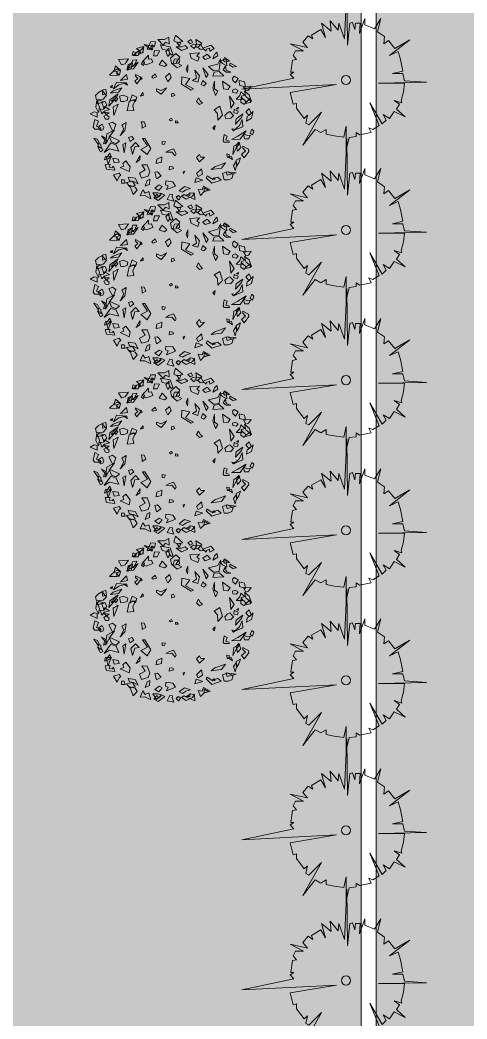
# Model space of a CAD drawing. Header units: millimetres. Extents: x 5359 to 218750, y -16347 to 109893.
# Drawn here: x 127430 to 130407, y 63180 to 69837 of the extents above; entities that cross this region are included whole.
import ezdxf

# ---------------------------------------------------------------- set-up
doc = ezdxf.new("R2010")
doc.units = ezdxf.units.MM
for name, color, linetype, lineweight in [('A-FLOR-PATT', 8, 'Continuous', 9), ('A-WALL', 113, 'Continuous', 9), ('G-IMPT', 8, 'Continuous', 9), ('L-PLNT', 71, 'Continuous', 9)]:
    doc.layers.add(name, color=color, linetype=linetype, lineweight=lineweight)

# ---------------------------------------------------------------- blocks, each defined once
blk = doc.blocks.new('CAY MAI VAN PHUC - CAY DUC SOC_dwg-2256080-TKCS_MB ĐỊNH VỊ CỔNG-HÀNG RÀO')
at = {"layer": 'G-IMPT', "flags": 128}
blk.add_lwpolyline([(32.8, 479.5), (12.9, 293.4), (6.2, 771.8), (-13.8, 346.6), (-60.3, 479.5), (-67, 419.7), (-133.5, 499.4), (-126.8, 413), (-206.6, 479.5), (-173.4, 359.9), (-213.3, 426.3), (-293.1, 379.8), (-279.8, 346.6), (-319.7, 373.2), (-366.2, 320), (-326.3, 273.5), (-472.6, 306.7), (-359.6, 246.9), (-426.1, 246.9), (-446, 207.1), (-419.4, 173.8), (-452.7, 167.2), (-466, 67.5), (-439.4, 67.5), (-472.6, 47.6), (-439.4, 14.4), (-878.3, -78.6), (-80.3, -38.8), (-472.6, -105.2), (-446, -204.9), (-419.4, -198.2), (-419.4, -238.1), (-352.9, -324.5), (-326.3, -297.9), (-339.6, -364.4), (-313, -377.6), (-206.6, -271.3), (-366.2, -550.4), (-259.8, -417.5), (-213.3, -444.1), (-166.7, -417.5), (-166.7, -457.4), (-100.2, -470.7), (-19.9, -481.4), (-0.5, -390.9), (-0.5, -590.3), (26.2, -484), (86, -477.3), (86, -444.1), (112.6, -464), (212.4, -444.1), (192.4, -404.2), (225.7, -417.5), (278.9, -384.3), (199.1, -191.6), (305.5, -371), (338.7, -337.8), (312.1, -291.3), (365.3, -324.5), (405.2, -264.7), (498.3, -311.2), (425.2, -244.8), (451.8, -204.9), (405.2, -171.7), (471.7, -191.6), (465.1, -171.7), (485, -98.6), (491.7, -25.5), (272.2, -25.5), (677.9, -18.8), (491.7, -5.6), (478.4, 54.2), (391.9, 54.2), (478.4, 74.2), (458.4, 173.8), (438.5, 240.3), (365.3, 207.1), (538.2, 340), (411.9, 266.9), (358.7, 333.3), (318.8, 306.7), (325.4, 366.5), (265.6, 406.4), (292.2, 519.4), (239, 433), (159.2, 466.2), (159.2, 519.4), (112.6, 393.1), (119.3, 479.5), (79.4, 479.5), (72.7, 426.3), (52.8, 486.1)], close=True, dxfattribs=at)
at = {"layer": 'G-IMPT'}
blk.add_circle((0, 0), 38.6, dxfattribs=at)
blk = doc.blocks.new('CAY MAI VAN PHUC - CAY BONG TRANG-2256081-TKCS_MB ĐỊNH VỊ CỔNG-HÀNG RÀO')
at = {"xscale": 0.7894736842105263, "yscale": 0.7894736842105263, "zscale": 0.7894736842105263}
blk.add_blockref('CAY MAI VAN PHUC - CAY DUC SOC_dwg-2256080-TKCS_MB ĐỊNH VỊ CỔNG-HÀNG RÀO', (0, 0), dxfattribs=at)
blk = doc.blocks.new('CAY BACH TRINH - CAY BACH TRINH_dwg-2249800-TKCS_MB ĐỊNH VỊ CỔNG-HÀNG RÀO')
at = {"layer": 'G-IMPT', "flags": 128}
for points in [[(-357, 1653), (-250, 1541), (-201, 1603), (-123, 1566), (-133, 1703), (-220, 1653)], [(7, 1749), (-25, 1628), (43, 1591), (160, 1616)], [(-715, 1368), (-728, 1408), (-805, 1472), (-663, 1508), (-663, 1385)], [(-648, 1504), (-672, 1392), (-758, 1347), (-746, 1419), (-706, 1444)], [(-477, 1437), (-459, 1512), (-646, 1555)], [(-578, 1452), (-505, 1613), (-404, 1608), (-431, 1511), (-482, 1548), (-505, 1489), (-486, 1456)], [(-83, 1327), (-48, 1351), (-99, 1506), (-301, 1542), (-270, 1454), (-140, 1428)], [(-133, 1478), (-191, 1403), (-152, 1303), (-113, 1353)], [(23, 1503), (131, 1428), (267, 1478), (209, 1528), (131, 1503)], [(121, 1587), (40, 1602), (86, 1521)], [(335, 1653), (267, 1616), (316, 1566), (365, 1591)], [(533, 1553), (590, 1452), (520, 1446), (509, 1467), (423, 1512), (399, 1468), (319, 1525), (383, 1562)], [(423, 1516), (443, 1553), (433, 1653), (560, 1578), (472, 1491)], [(579, 1478), (745, 1541), (813, 1466), (725, 1416), (716, 1478), (657, 1453), (647, 1416)], [(-1174, 1238), (-1112, 1130), (-1037, 1152), (-972, 1252)], [(-874, 1403), (-896, 1328), (-826, 1327), (-809, 1379)], [(-870, 1320), (-769, 1323), (-719, 1438), (-798, 1395)], [(-556, 1333), (-692, 1179), (-600, 1129), (-460, 1181), (-492, 1255), (-553, 1247)], [(-428, 1425), (-446, 1319), (-376, 1318), (-327, 1420)], [(14, 1366), (-94, 1266), (-74, 1166), (43, 1066), (140, 1116), (23, 1178), (101, 1291)], [(-50, 1140), (92, 1178), (86, 1252), (-14, 1249)], [(511, 1378), (306, 1366), (335, 1266), (472, 1203), (501, 1278), (452, 1316)], [(667, 1353), (579, 1291), (628, 1241), (735, 1278)], [(696, 1091), (891, 1141), (949, 1253), (920, 1016), (803, 1003)], [(871, 1391), (823, 1341), (784, 1253), (891, 1316)], [(1027, 1278), (998, 1228), (1037, 1191), (1135, 1203)], [(-1364, 914), (-1208, 910), (-1218, 988), (-1136, 1017), (-1240, 1107), (-1267, 1010)], [(-1164, 910), (-1135, 1007), (-1204, 1044), (-1282, 1000), (-1216, 980)], [(-766, 1181), (-866, 1042), (-1009, 1038), (-900, 1094)], [(-996, 1019), (-915, 1047), (-883, 1171), (-978, 1137)], [(-989, 1076), (-860, 1099), (-799, 1231), (-876, 1225), (-913, 1152)], [(-697, 1145), (-671, 1210), (-634, 1180), (-660, 1114)], [(-269, 1228), (-328, 1128), (-220, 1091), (-172, 1128)], [(267, 1128), (228, 1041), (257, 966), (267, 1041)], [(647, 866), (579, 1066), (686, 928)], [(1064, 1244), (1080, 1108), (985, 1158), (937, 1212)], [(1047, 1103), (998, 1028), (1066, 978), (1164, 978), (1066, 1016)], [(1144, 1166), (1135, 1128), (1203, 1078), (1281, 1091)], [(-1010, 928), (-1137, 803), (-990, 828)], [(-840, 791), (-799, 735), (-718, 839), (-724, 876), (-821, 927), (-821, 894), (-775, 847)], [(-717, 878), (-717, 816), (-688, 841)], [(-415, 941), (-483, 878), (-454, 853), (-386, 878)], [(-113, 953), (-201, 878), (-152, 778), (-84, 866)], [(140, 878), (131, 728), (335, 603), (384, 628), (218, 716), (306, 841)], [(413, 1016), (443, 853), (365, 803), (472, 766), (511, 903)], [(813, 978), (784, 891), (1018, 903), (920, 991)], [(1261, 753), (1203, 803), (1193, 853), (1232, 891), (1310, 841)], [(-1302, 703), (-1351, 666), (-1312, 653)], [(-1109, 650), (-1174, 560), (-1345, 537), (-1285, 585)], [(-1279, 631), (-1217, 768), (-1027, 752), (-1169, 714)], [(-993, 702), (-1009, 756), (-1064, 751)], [(-220, 591), (-289, 516), (-386, 578), (-386, 628), (-289, 591), (-181, 653)], [(579, 803), (540, 716), (599, 691), (647, 741)], [(823, 791), (784, 653), (842, 491), (891, 578), (823, 628)], [(988, 791), (1008, 628), (1096, 616), (1144, 678)], [(1310, 591), (1252, 628), (1193, 603), (1203, 553), (1281, 541)], [(1339, 702), (1463, 665), (1444, 774), (1337, 802)], [(1422, 673), (1471, 586), (1531, 604), (1583, 684)], [(-1595, 553), (-1527, 591), (-1429, 491), (-1497, 416), (-1634, 403), (-1653, 491)], [(-1424, 524), (-1440, 618), (-1501, 607), (-1513, 501)], [(-1380, 266), (-1361, 403), (-1185, 528), (-1224, 441)], [(-1283, 435), (-1251, 475), (-1188, 428), (-1232, 366)], [(-1065, 367), (-1127, 366), (-1158, 473), (-1082, 500), (-981, 458), (-1000, 389)], [(-942, 366), (-893, 503), (-795, 453), (-825, 366), (-873, 403)], [(-721, 477), (-654, 499), (-671, 550)], [(-74, 528), (-35, 541), (-6, 491), (-74, 466)], [(491, 441), (443, 366), (511, 303), (569, 328), (521, 378)], [(1135, 478), (1232, 328), (1164, 228), (1154, 328)], [(1270, 413), (1394, 410), (1386, 473), (1452, 496), (1368, 568), (1347, 490)], [(1378, 453), (1369, 353), (1437, 303), (1476, 366)], [(1447, 578), (1476, 466), (1593, 366), (1544, 503)], [(1553, 425), (1451, 325), (1568, 345)], [(-1597, 135), (-1570, 248), (-1626, 391), (-1648, 247)], [(-1619, 320), (-1482, 361), (-1595, 398)], [(-1363, 198), (-1471, 259), (-1494, 200), (-1562, 210), (-1523, 107), (-1467, 166)], [(-1478, 213), (-1422, 297), (-1459, 373), (-1523, 336)], [(-1328, 370), (-1279, 378), (-1302, 402)], [(-1274, 77), (-1290, 255), (-1183, 312), (-1221, 219)], [(-855, 181), (-881, 279), (-825, 405), (-958, 362), (-994, 169)], [(813, 191), (881, 116), (891, -22), (988, 78), (930, 266)], [(1319, 245), (1280, 215), (1311, 205)], [(1476, 153), (1534, 78), (1583, 116), (1544, 216)], [(-1619, 40), (-1622, 139), (-1683, 152), (-1767, 105)], [(-1482, 60), (-1448, -1), (-1384, -6), (-1369, 43), (-1433, 90)], [(-1478, 141), (-1429, 91), (-1371, 128)], [(-74, 16), (-123, -9), (-94, -34), (-55, -22)], [(1085, 125), (1140, 155), (1218, 75), (1163, 15), (1054, 5), (1038, 75)], [(1310, 166), (1300, 116), (1222, 128), (1232, 203)], [(1256, -105), (1272, 5), (1412, 105), (1381, 35)], [(1624, 156), (1594, 16), (1487, -41), (1502, 50), (1551, 81)], [(-1595, -47), (-1673, -9), (-1702, -172), (-1673, -209), (-1536, -209), (-1556, -172), (-1634, -147)], [(-1515, -106), (-1486, -178), (-1501, -227), (-1553, -242), (-1599, -161)], [(-1291, -267), (-1232, -115), (-1304, -62), (-1376, -95)], [(-1145, -345), (-1046, -242), (-1021, -71), (-1105, -125), (-1069, -201)], [(-688, -191), (-610, -147), (-641, -60), (-704, -55), (-685, -122)], [(11, -79), (65, -80), (51, -44), (11, -37)], [(832, -134), (784, -184), (823, -222)], [(1179, -205), (1218, -245), (1264, -215)], [(1398, -9), (1408, -159), (1232, -234), (1339, -134)], [(-1604, -526), (-1578, -497), (-1615, -421), (-1690, -396)], [(-1489, -516), (-1411, -473), (-1448, -396), (-1534, -351), (-1465, -430)], [(-1449, -521), (-1419, -309), (-1263, -222), (-1351, -346)], [(-1224, -515), (-1157, -451), (-1369, -353), (-1324, -476)], [(-935, -470), (-860, -411), (-900, -361), (-966, -383)], [(-582, -741), (-504, -613), (-626, -407), (-681, -406), (-575, -561), (-711, -631)], [(1085, -355), (1023, -325), (999, -455), (1023, -485), (1132, -485), (1116, -455), (1054, -435)], [(1477, -247), (1352, -421), (1173, -426), (1309, -356)], [(1427, -309), (1447, -409), (1525, -409), (1573, -334), (1505, -346)], [(1563, -293), (1595, -211), (1641, -250), (1609, -331)], [(-1553, -680), (-1504, -649), (-1521, -598), (-1613, -563)], [(-1546, -521), (-1536, -609), (-1595, -596), (-1604, -509)], [(-1173, -669), (-1368, -622), (-1473, -694), (-1336, -498), (-1227, -542)], [(-1024, -493), (-1058, -702), (-1088, -530)], [(-888, -735), (-838, -578), (-745, -570), (-823, -487), (-921, -590)], [(-229, -532), (-269, -525), (-272, -467), (-200, -477)], [(-129, -656), (-34, -622), (23, -722), (0, -767), (-69, -688), (-193, -693)], [(1202, -735), (1225, -565), (1350, -495), (1280, -595)], [(1330, -484), (1271, -546), (1300, -671), (1369, -596)], [(1384, -736), (1435, -805), (1537, -675), (1529, -628), (1408, -565), (1408, -607), (1465, -665)], [(-1468, -852), (-1402, -831), (-1326, -772), (-1450, -777)], [(-1390, -946), (-1429, -809), (-1361, -709), (-1332, -796), (-1361, -846)], [(-1270, -915), (-1163, -901), (-1183, -834), (-1295, -817)], [(-811, -903), (-736, -844), (-727, -764), (-770, -826)], [(-393, -926), (-281, -901), (-277, -790), (-378, -835)], [(614, -795), (506, -893), (444, -803), (510, -740), (536, -796)], [(1124, -735), (1132, -805), (1085, -795), (1077, -725)], [(1193, -846), (1173, -780), (1104, -785)], [(1359, -809), (1271, -859), (1281, -984), (1330, -909)], [(-1251, -1066), (-1426, -1044), (-1452, -946), (-1351, -943), (-1371, -1002), (-1308, -1008), (-1282, -979)], [(-1144, -1010), (-957, -1095), (-936, -993), (-1027, -873), (-1088, -926), (-1063, -982)], [(-698, -1231), (-557, -1193), (-527, -1096), (-584, -953), (-693, -951), (-619, -1061), (-741, -1124)], [(-120, -1056), (-31, -1033), (-45, -997), (-117, -988)], [(550, -1034), (443, -1134), (482, -1196), (569, -1146)], [(1048, -911), (967, -1024), (753, -1052), (829, -993)], [(1249, -1075), (1218, -965), (1272, -885), (1295, -955), (1272, -995)], [(-1130, -1172), (-1165, -1196), (-1203, -1289), (-1280, -1164), (-1162, -1128)], [(-771, -1348), (-831, -1232), (-975, -1212), (-947, -1284), (-866, -1298)], [(-384, -1242), (-286, -1181), (-363, -1098), (-424, -1108)], [(176, -1143), (205, -1087), (168, -1096)], [(411, -1324), (581, -1272), (441, -1226)], [(667, -1184), (647, -1221), (764, -1334), (959, -1271), (891, -1209), (764, -1246)], [(775, -1261), (835, -1251), (807, -1222)], [(1103, -1266), (1025, -1267), (986, -1133), (1081, -1099), (1208, -1151), (1184, -1238)], [(1066, -1096), (1086, -1171), (1271, -1121)], [(-1117, -1335), (-1039, -1334), (-1059, -1267), (-1114, -1266)], [(-883, -1296), (-1010, -1321), (-942, -1409), (-834, -1384)], [(-872, -1573), (-787, -1482), (-829, -1416), (-944, -1384)], [(-622, -1399), (-535, -1360), (-523, -1254), (-580, -1280)], [(-336, -1491), (-270, -1405), (-332, -1372), (-423, -1439)], [(-180, -1469), (12, -1396), (-45, -1309), (-194, -1290), (-200, -1370), (-142, -1392)], [(323, -1445), (199, -1404), (83, -1492), (153, -1523), (221, -1476)], [(731, -1476), (595, -1400), (567, -1474), (481, -1461), (531, -1590), (600, -1516)], [(608, -1509), (686, -1484), (608, -1434)], [(-505, -1659), (-547, -1509), (-620, -1542), (-671, -1472), (-727, -1598), (-626, -1595)], [(-386, -1646), (-464, -1534), (-357, -1534), (-289, -1559)], [(-215, -1584), (-355, -1693), (-443, -1641), (-373, -1567), (-346, -1624), (-297, -1583), (-299, -1545)], [(-55, -1574), (-63, -1616), (-24, -1708), (-167, -1674), (-109, -1565)], [(69, -1680), (123, -1624), (62, -1590), (23, -1629)], [(228, -1671), (131, -1609), (189, -1571), (209, -1584), (306, -1584), (306, -1534), (404, -1546), (365, -1609)], [(411, -1674), (406, -1550), (330, -1534), (226, -1592)]]:
    blk.add_lwpolyline(points, close=True, dxfattribs=at)
blk = doc.blocks.new('CAY BACH TRINH - CAY BACH TRINH-2249732-TKCS_MB ĐỊNH VỊ CỔNG-HÀNG RÀO')
at = {"xscale": 0.3200000000000001, "yscale": 0.3200000000000001, "zscale": 0.3200000000000001}
blk.add_blockref('CAY BACH TRINH - CAY BACH TRINH_dwg-2249800-TKCS_MB ĐỊNH VỊ CỔNG-HÀNG RÀO', (0, 0), dxfattribs=at)

msp = doc.modelspace()

# ---------------------------------------------------------------- hatches: boundary and pattern name
at = {"layer": 'A-FLOR-PATT'}
h = msp.add_hatch(dxfattribs=at)
h.set_pattern_fill('FP_14', color=256, style=0, pattern_type=2)
h.set_pattern_definition([(0, (167.64, 11.2), (558.8, 558.8), [83.82, -16.764, 22.352, -16.764, -419.1]), (0, (167.64, 11.2), (558.8, 558.8), [-139.7, 83.82, -335.28]), (0, (139.7, 27.94), (558.8, 558.8), [55.88, -41.91, 83.82, -41.91, -335.28]), (0, (139.7, 27.94), (558.8, 558.8), [-223.52, 55.88, -279.4]), (0, (335.3, 251.46), (558.8, 558.8), [69.85, -27.94, 69.85, -391.16]), (0, (55.9, 363.2), (558.8, 558.8), [27.94, -55.88, 27.94, -447.04]), (90, (111.76, 363.2), (-558.8, 558.8), [50.292, -508.508]), (90, (279.4, 27.94), (-558.8, 558.8), [55.88, -502.92]), (90, (419.1, 251.46), (-558.8, 558.8), [55.88, -502.92]), (45, (352.04, 22.35), (0, 558.7996), [55.88, -734.383]), (135, (206.76, 22.35), (-558.7996, 0), [55.88, -734.383]), (63.435, (335.28, 25.15), (-0.0005, 558.8001), [55.88, -1193.635]), (75.964, (307.34, 27.94), (-0.00237, 558.80038), [55.88, -2248.111]), (75.964, (447.04, 251.46), (-0.00237, 558.80038), [44.704, -2259.287]), (75.964, (122.94, 363.22), (-0.00237, 558.80038), [39.116, -2264.875]), (104.036, (251.46, 27.94), (0.00237, 558.80038), [55.88, -2248.111]), (104.036, (391.16, 251.46), (0.00237, 558.80038), [44.704, -2259.287]), (104.036, (100.58, 363.22), (0.00237, 558.80038), [39.116, -2264.875]), (116.565, (223.52, 25.15), (0.0005, 558.8001), [55.88, -1193.634])])
h.paths.add_polyline_path([(128801.6, 17346.9), (128913.1, 17354.5), (129012.7, 17373), (129095.6, 17396.9), (129203.1, 17443.5), (129291.6, 17495), (129356.5, 17541.1), (129431, 17607.6), (129497.5, 17682), (129555.2, 17763.4), (129603.5, 17850.8), (129641.7, 17943), (129669.3, 18038.9), (129686.7, 18149), (129691.6, 18236.9), (129691.6, 33727.4), (128462.6, 33727.4), (128462.6, 33737.4), (127262.6, 33737.4), (127262.6, 27336.9), (127252.6, 27336.9), (127252.6, 25721.9), (127262.6, 25721.9), (127262.6, 19136.9), (127252.6, 19136.9), (127252.6, 17346.9), (127279.7, 17346.9)])
h.paths.add_polyline_path([(128823, 37137.4), (129701.6, 37137.4), (129701.6, 40386.3), (129693.8, 40471.7), (129671.1, 40555.4), (129647.1, 40613.3), (129606.1, 40680.2), (129555.2, 40739.9), (129495.5, 40790.8), (129428.2, 40832), (129356.1, 40861.9), (129279.8, 40880.2), (129201.6, 40886.3), (128501.6, 40886.3), (128501.6, 61586.3), (129201.6, 61586.3), (129287, 61594.2), (129370.7, 61616.8), (129428.6, 61640.8), (129495.5, 61681.8), (129555.2, 61732.8), (129606.1, 61792.4), (129647.1, 61859.3), (129677.2, 61931.8), (129695.5, 62008.1), (129701.6, 62086.3), (129700.3, 74387.8), (129695.3, 74585.1), (129676.5, 74832.7), (129645.1, 75078.9), (129601.3, 75323.3), (129545.2, 75565.1), (129476.9, 75803.8), (129396.6, 76038.7), (129304.5, 76269.3), (129200.9, 76494.9), (129085.9, 76714.9), (128959, 76930.4), (128817.7, 77143.9), (128666.7, 77348.2), (128506.4, 77543.2), (128337.2, 77728.8), (128159.4, 77904.8), (127973.6, 78071), (127780.1, 78227), (127579.5, 78372.8), (127372.1, 78507.9), (127154.9, 78634.2), (126917.8, 78755.4), (126691.3, 78856.9), (126486.1, 78937.9), (126253.1, 79016.6), (126016.5, 79083.6), (125777.1, 79138.6), (125535.3, 79181.5), (125291.7, 79212.2), (125047, 79230.7), (124801.6, 79236.9), (118352.6, 79236.9), (118352.6, 78649), (118662.6, 78649), (118662.6, 78639), (118652.6, 78636.9), (118652.6, 78246.9), (122742.5, 78246.9), (122742.5, 79046.9), (125162.5, 79046.9), (125162.5, 79036.9), (125152.5, 79036.9), (125152.5, 78236.9), (125162.5, 78236.9), (125162.9, 78246.9), (127252.6, 78246.9), (127252.6, 76536.9), (127262.6, 76536.9), (127262.6, 69762.3), (127252.6, 69761.9), (127252.6, 68146.9), (127262.1, 68146.9), (127262.6, 61561.9), (127252.6, 61561.9), (127252.6, 59936.9), (127262.6, 59936.9), (127262.6, 53361.9), (127252.6, 53361.9), (127252.6, 51736.9), (127262.6, 51736.9), (127262.6, 45161.9), (127252.6, 45161.9), (127252.6, 43546.9), (127262.6, 43546.9), (127262.6, 37137.4)])
h.paths.add_polyline_path([(127252.6, 40437.4), (127252.6, 40437.4), (127252.6, 40586.9)])
h.paths.add_polyline_path([(109456, 78246.9), (114542.6, 78246.9), (114542.6, 78649), (114852.6, 78649), (114852.6, 79318.2), (100352.6, 79318.2), (100172.4, 79311.5), (99993.1, 79291.8), (99836.3, 79264.3), (99668, 79222.6), (99503.1, 79169.4), (99342.2, 79104.8), (99167.4, 79018.6), (99035.8, 78943.1), (98891.7, 78846.8), (98754.7, 78740.6), (98625.3, 78625.3), (98504.2, 78501.2), (98392, 78369), (98301.8, 78246.9), (108437.5, 78246.9)])
h = msp.add_hatch(dxfattribs=at)
h.set_pattern_fill('FP_18', color=256, style=0, pattern_type=2)
h.set_pattern_definition([(50.045, (457.64, 0), (480.2038, -42.077), [50.259, -552.85]), (354.992, (457.64, 0), (-92.893, 504.3906), [40.17, -441.873]), (100.435, (497.66, -3.5), (387.3114, 462.309), [42.739, -470.133]), (46.23, (457.64, 134.1), (714.516, -110.9856), [75.381, -829.188]), (96.625, (517.2, 124.86), (625.756, 653.2026), [64.111, -705.222]), (351.17, (457.64, 134.1), (625.758, 653.2008), [60.257, -662.827]), (21.03, (524.6, 100.6), (399.6254, -269.9836), [50.223, -552.448]), (325.958, (524.6, 100.6), (162.8971, 486.2573), [40.19, -442.087]), (71.479, (557.9, 78.1), (562.526, 216.278), [42.735, -470.082]), (37.544, (457.64, 0), (8.14131, 223.22523), [7.369, -429.4, 7.369, -441.458, -443.803]), (37.544, (457.64, 0), (8.14131, 223.22523), [-885.596, 7.369, -436.434]), (7.512, (457.64, 0), (176.12346, 264.47717), [7.365, -248.39, 7.365, -419.116, -169.053]), (7.512, (457.64, 0), (176.12346, 264.47717), [-682.236, 7.365, -161.688]), (327.459, (308.34, 0), (357.39266, -15.12275), [7.368, -160.083, 7.368, -515.079, -693.247]), (327.459, (308.34, 0), (357.39266, -15.12275), [-689.898, 7.368, -685.879]), (317.455, (241.4, 0), (390.44126, 67.1285), [7.37, -210.374, 7.37, -339.681, -492.437]), (317.455, (241.4, 0), (390.44126, 67.1285), [-564.795, 7.37, -485.067])])
h.paths.add_polyline_path([(133781.5, 14819.6), (133781.5, 40386.3), (133787.8, 40474.6), (133801.5, 40537.5), (133801.5, 61935.2), (133787.8, 61998.1), (133781.5, 62086.3), (133781.5, 77694.8), (129809.2, 74434.5), (129811.6, 74336.9), (129801.6, 74336.9), (129801.6, 62086.3), (129811.6, 62086.3), (129801.6, 61914.5), (129801.6, 40490.6), (129805.5, 40471.7), (129811.6, 40386.3), (129801.6, 40386.3), (129801.6, 33857.4), (129821.6, 33857.4), (129821.6, 18219.8), (133673.4, 14912.4)])

# ---------------------------------------------------------------- linework, layer by layer
at = {"layer": 'A-WALL'}
for p, q in [((129701.6, 62086.3), (129701.6, 74336.9)), ((129801.6, 74336.9), (129801.6, 62086.3))]:
    msp.add_line(p, q, dxfattribs=at)

# ---------------------------------------------------------------- block references
at = {"layer": 'L-PLNT'}
for name, p in [('CAY MAI VAN PHUC - CAY BONG TRANG-2256081-TKCS_MB ĐỊNH VỊ CỔNG-HÀNG RÀO', (129601.6, 69436.9)), ('CAY BACH TRINH - CAY BACH TRINH-2249732-TKCS_MB ĐỊNH VỊ CỔNG-HÀNG RÀO', (128462.6, 69176.9)), ('CAY MAI VAN PHUC - CAY BONG TRANG-2256081-TKCS_MB ĐỊNH VỊ CỔNG-HÀNG RÀO', (129601.6, 68436.9)), ('CAY BACH TRINH - CAY BACH TRINH-2249732-TKCS_MB ĐỊNH VỊ CỔNG-HÀNG RÀO', (128462.6, 68076.9)), ('CAY MAI VAN PHUC - CAY BONG TRANG-2256081-TKCS_MB ĐỊNH VỊ CỔNG-HÀNG RÀO', (129601.6, 67436.9)), ('CAY BACH TRINH - CAY BACH TRINH-2249732-TKCS_MB ĐỊNH VỊ CỔNG-HÀNG RÀO', (128462.6, 66956.9)), ('CAY MAI VAN PHUC - CAY BONG TRANG-2256081-TKCS_MB ĐỊNH VỊ CỔNG-HÀNG RÀO', (129601.6, 66436.9)), ('CAY BACH TRINH - CAY BACH TRINH-2249732-TKCS_MB ĐỊNH VỊ CỔNG-HÀNG RÀO', (128462.6, 65836.9)), ('CAY MAI VAN PHUC - CAY BONG TRANG-2256081-TKCS_MB ĐỊNH VỊ CỔNG-HÀNG RÀO', (129601.6, 65436.9)), ('CAY MAI VAN PHUC - CAY BONG TRANG-2256081-TKCS_MB ĐỊNH VỊ CỔNG-HÀNG RÀO', (129601.6, 64436.9)), ('CAY MAI VAN PHUC - CAY BONG TRANG-2256081-TKCS_MB ĐỊNH VỊ CỔNG-HÀNG RÀO', (129601.6, 63436.9))]:
    msp.add_blockref(name, p, dxfattribs=at)

doc.saveas('drawing.dxf')
